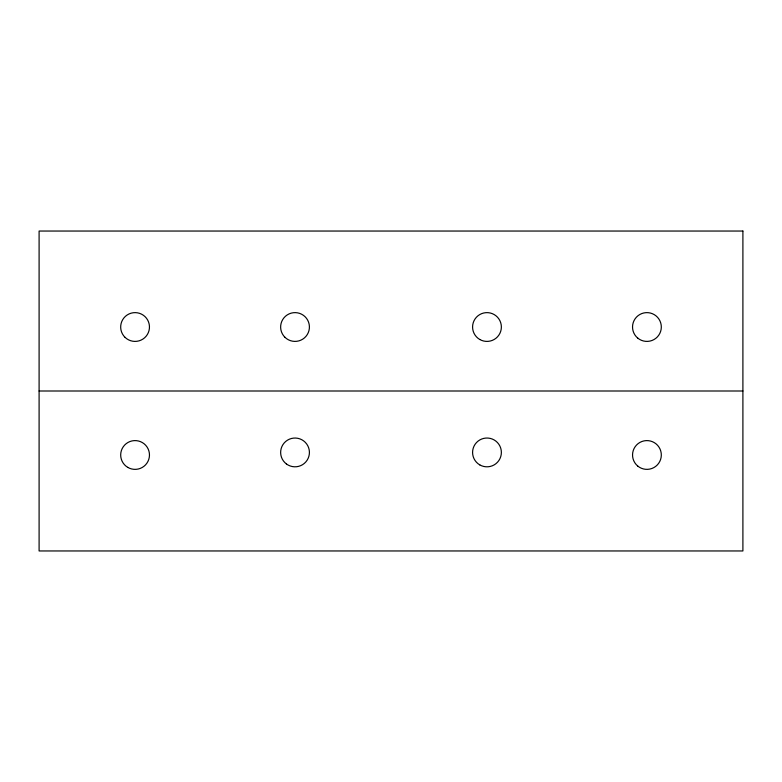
<?xml version="1.0" encoding="UTF-8"?>
<svg xmlns="http://www.w3.org/2000/svg" width="782" height="782" viewBox="0 0 782 782"><rect width="100%" height="100%" fill="white"/><g stroke="black" fill="none" stroke-linecap="round" stroke-linejoin="round"><path stroke-width="1.17" d="M39.1 391L742.9 391M742.9 231.042L39.1 231.042L39.1 550.958L742.9 550.958L742.9 231.042M479.777 464.889A14.399 14.399 0 0 0 501.37 452.426A14.399 14.399 0 0 0 479.777 439.953A14.399 14.399 0 0 0 479.777 464.889M286.398 463.941A14.399 14.399 0 0 0 309.32 454.137A14.399 14.399 0 0 0 289.369 439.191A14.399 14.399 0 0 0 286.398 463.941M284.931 337.277A14.399 14.399 0 0 0 308.958 330.63A14.399 14.399 0 0 0 291.187 313.142A14.399 14.399 0 0 0 284.931 337.277M479.777 339.486A14.399 14.399 0 0 0 501.37 327.023A14.399 14.399 0 0 0 479.777 314.55A14.399 14.399 0 0 0 479.777 339.486M637.819 338.166A14.399 14.399 0 0 0 661.132 329.33A14.399 14.399 0 0 0 641.827 313.553A14.399 14.399 0 0 0 637.819 338.166M637.721 466.043A14.399 14.399 0 0 0 661.113 457.421A14.399 14.399 0 0 0 641.954 441.478A14.399 14.399 0 0 0 637.721 466.043M125.071 337.374A14.399 14.399 0 0 0 149.039 330.503A14.399 14.399 0 0 0 131.102 313.181A14.399 14.399 0 0 0 125.071 337.374M127.749 467.372A14.399 14.399 0 0 0 149.47 455.134A14.399 14.399 0 0 0 128.004 442.446A14.399 14.399 0 0 0 127.749 467.372"/></g></svg>
